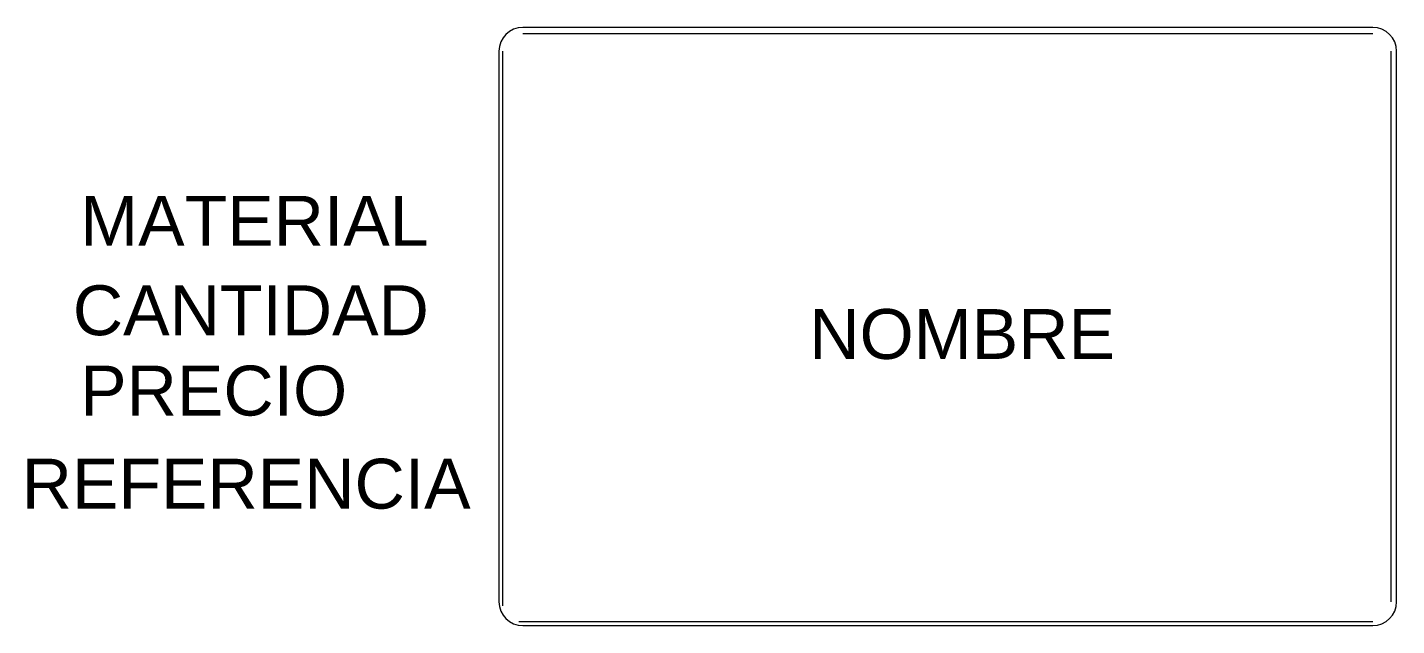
# Model space of a CAD drawing. Header units: centimetres. Extents: x -23.6 to 45, y 0 to 30.
import ezdxf

# ---------------------------------------------------------------- set-up
doc = ezdxf.new("R2010")
doc.units = ezdxf.units.CM
doc.styles.get("Standard").update_dxf_attribs({"font": 'arial.ttf'})

msp = doc.modelspace()

# ---------------------------------------------------------------- linework, layer by layer
for p, q in [((43.8, 30), (1.2, 30)), ((1.2, 29.688), (43.8, 29.688)), ((0, 28.8), (0, 1.2)), ((0.2, 1), (0.2, 28.8)), ((44.735, 1.2), (44.735, 28.8)), ((45, 1.2), (45, 28.8)), ((1, 0.2), (43.8, 0.2)), ((1.2, 0), (43.8, 0))]:
    msp.add_line(p, q)
for centre, start, end in [((1.2, 28.8), 90, 180), ((43.8, 28.8), 0, 90), ((1.2, 1.2), 180, 270), ((43.8, 1.2), 270, 0)]:
    msp.add_arc(centre, 1.2, start, end)

# ---------------------------------------------------------------- texts
for tag, p, s, flags in [('MATERIAL', (-20.996, 19.049), '', 1), ('CANTIDAD', (-21.363, 14.564), '1', 3), ('PRECIO', (-20.996, 10.536), '', 9), ('REFERENCIA', (-23.928, 5.867), '', 5)]:
    msp.add_attdef(tag, p, s, height=2.5, dxfattribs=dict(flags=flags))
msp.add_attdef('NOMBRE', (15.554, 13.374), 'Portatil R', height=2.5)

doc.saveas('drawing.dxf')
